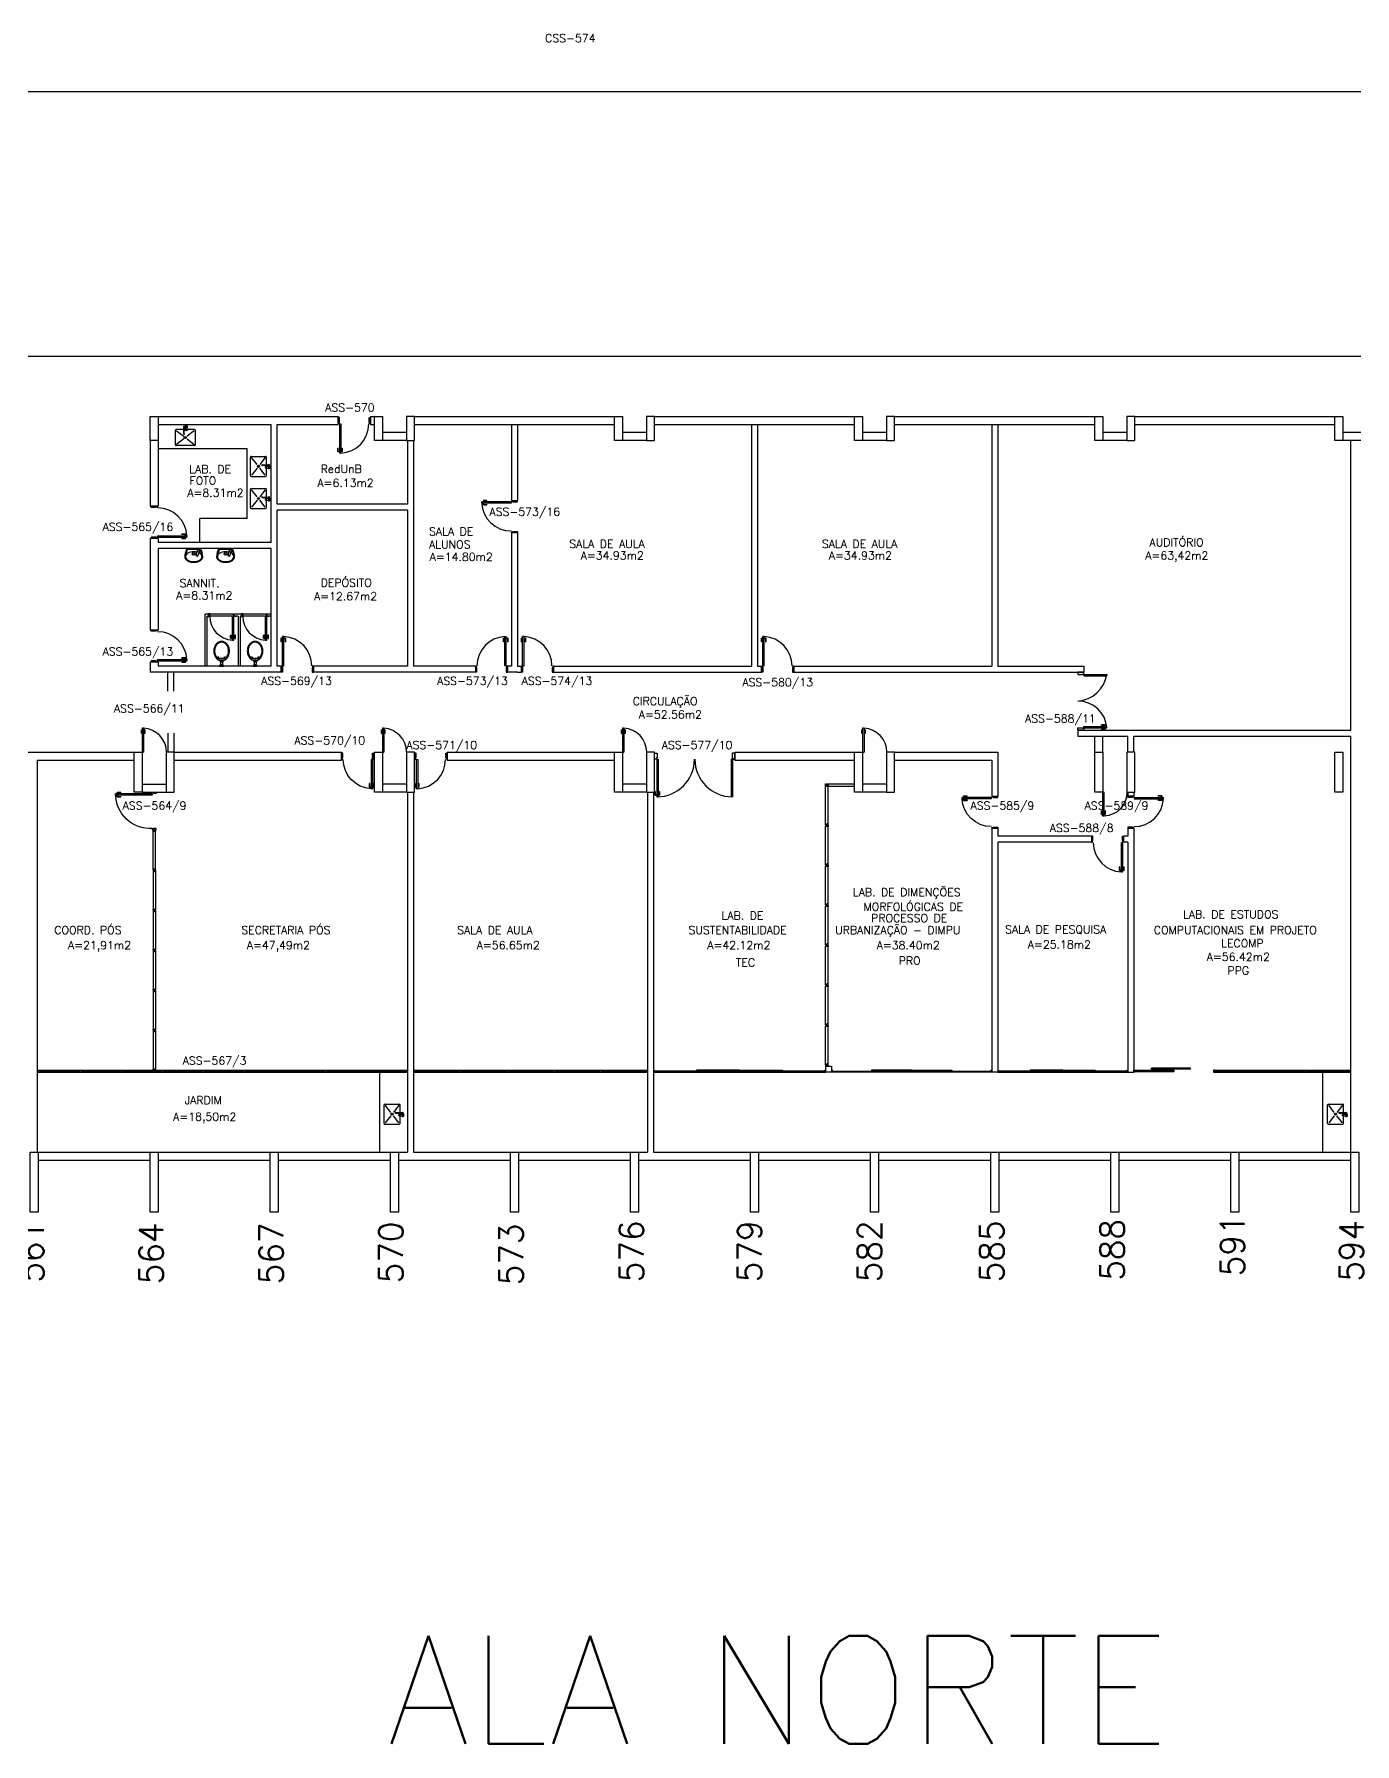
# Model space of a CAD drawing. Extents: x 0 to 244, y -71 to 76.
# Drawn here: x 93.07 to 126.07, y -70.53 to -27.8 of the extents above; entities that cross this region are included whole.
import ezdxf
from ezdxf.enums import TextEntityAlignment as Align

# ---------------------------------------------------------------- set-up
doc = ezdxf.new("R2010")
doc.units = 0
doc.header["$LTSCALE"] = 0.01
doc.header["$MEASUREMENT"] = 0
doc.header["$PDMODE"] = 98
doc.layers.get('0').update_dxf_attribs({"linetype": 'CONTINUOUS'})
doc.layers.get('DEFPOINTS').update_dxf_attribs({"linetype": 'CONTINUOUS'})
for name, color, linetype in [('1', 1, 'CONTINUOUS'), ('2', 2, 'CONTINUOUS'), ('3', 3, 'CONTINUOUS'), ('ALV', 2, 'CONTINUOUS'), ('APSAN', 1, 'CONTINUOUS'), ('BANC', 2, 'CONTINUOUS'), ('CENTRO_DE_CUSTO', 1, 'CONTINUOUS'), ('DIV', 2, 'CONTINUOUS'), ('ESQ', 1, 'CONTINUOUS'), ('ESTR', 3, 'CONTINUOUS'), ('MACANETA', 2, 'CONTINUOUS'), ('MARCO', 3, 'CONTINUOUS'), ('NOPILAR1', 2, 'CONTINUOUS'), ('PISO', 1, 'CONTINUOUS'), ('PORTA', 2, 'CONTINUOUS'), ('SOLEIRA', 1, 'CONTINUOUS'), ('TEXTO', 2, 'CONTINUOUS'), ('TEXTO-ENDEREÇO', 2, 'CONTINUOUS'), ('TXT-END-EXTERNO', 2, 'CONTINUOUS'), ('TXT-IDENTIFICAÇÃO', 4, 'CONTINUOUS'), ('USO', 2, 'CONTINUOUS'), ('ÁREA', 2, 'CONTINUOUS')]:
    doc.layers.add(name, color=color, linetype=linetype)
doc.layers.get('0').freeze()
doc.styles.add('1', font='romans.shx')
doc.styles.add('LEGENDA', font='romans.shx', dxfattribs={"height": 0.2})
doc.styles.add('NOPILAR', font='simplex.shx', dxfattribs={"height": 0.6})
doc.styles.add('UNB-100', font='simplex.shx', dxfattribs={"height": 0.2})
doc.styles.add('UNB-100-1', font='simplex.shx', dxfattribs={"height": 0.2})
doc.dimstyles.new('1-600', dxfattribs={"dimtxt": 1.1, "dimasz": 2.5, "dimexe": 2, "dimexo": 4, "dimgap": 0.2, "dimtad": 1, "dimdec": 0, "dimzin": 4, "dimdsep": 46, "dimlunit": 6, "dimtxsty": '1', "dimblk1": 'NONE', "dimblk2": 'NONE', "dimsah": 1, "dimcen": 0, "dimclrd": 2, "dimclre": 2, "dimclrt": 2, "dimadec": 0, "dimazin": 0, "dimtfac": 1, "dimtdec": 0, "dimtmove": 2, "dimatfit": 3, "dimldrblk": 'NONE', "dimfxl": 1, "dimtolj": 1, "dimtzin": 0, "dimarcsym": 0})

# ---------------------------------------------------------------- blocks, each defined once
blk = doc.blocks.new('PILINT-SSN')
for points in [[(0.2, 0), (0.2, -0.6), (0, -0.6), (0, 0)], [(1, 0), (0.8, 0), (0.8, -0.6), (1, -0.6)], [(0, -8.39), (0.2, -8.39), (0.2, -9.39), (0, -9.39)], [(0.8, -8.39), (0.8, -9.39), (1, -9.39), (1, -8.39)]]:
    blk.add_lwpolyline(points, close=True)
blk = doc.blocks.new('PILAR-SSN')
blk.add_lwpolyline([(0.197, -72.467), (0.197, -73.967), (-0.003, -73.967), (-0.003, -72.467)], close=True)
blk = doc.blocks.new('PD80-SSN')
for p, q in [((-0.777, 0.01), (-0.777, -0.03)), ((-0.777, 0.01), (-0.687, 0.01)), ((-0.687, 0), (-0.687, 0.01)), ((-0.075, 0), (0.075, 0)), ((-0.075, 0), (-0.075, -0.02)), ((0.075, -0.03), (0.075, 0)), ((-0.817, -0.065), (-0.817, -0.03)), ((-0.085, -0.03), (-0.817, -0.03)), ((-0.085, -0.065), (-0.817, -0.065)), ((-0.777, -0.105), (-0.777, -0.065)), ((-0.777, -0.105), (-0.687, -0.105)), ((-0.767, 0), (-0.767, -0.03)), ((-0.767, 0), (-0.687, 0)), ((-0.767, -0.095), (-0.767, -0.065)), ((-0.767, -0.095), (-0.687, -0.095)), ((-0.687, -0.095), (-0.687, -0.105)), ((-0.085, -0.03), (-0.085, -0.065)), ((-0.075, -0.02), (-0.04, -0.02)), ((-0.04, -0.03), (-0.04, -0.02)), ((-0.04, -0.03), (0.075, -0.03)), ((-0.075, -0.781), (-0.04, -0.781)), ((-0.075, -0.801), (-0.075, -0.781)), ((-0.075, -0.801), (0.075, -0.801)), ((-0.075, -0.802), (0.075, -0.802)), ((-0.04, -0.771), (0.075, -0.771)), ((-0.04, -0.771), (-0.04, -0.781)), ((0.075, -0.771), (0.075, -0.801))]:
    blk.add_line(p, q)
blk.add_arc((-0.085, -0.03), 0.731, 182.6571, 270)
blk = doc.blocks.new('PE80-SSN')
at = {"color": 2}
for p, q in [((0.075, 0), (-0.075, 0)), ((-0.075, -0.03), (-0.075, 0)), ((0.075, 0), (0.075, -0.02)), ((0.04, -0.03), (-0.075, -0.03)), ((0.075, -0.02), (0.04, -0.02)), ((0.04, -0.03), (0.04, -0.02)), ((0.085, -0.03), (0.817, -0.03)), ((0.085, -0.03), (0.085, -0.065)), ((0.085, -0.065), (0.817, -0.065)), ((0.817, -0.065), (0.817, -0.03))]:
    blk.add_line(p, q, dxfattribs=at)
at = {"color": 1}
for p, q in [((0.777, 0.01), (0.687, 0.01)), ((0.687, 0), (0.687, 0.01)), ((0.777, 0.01), (0.777, -0.03)), ((0.767, 0), (0.687, 0)), ((0.767, -0.095), (0.687, -0.095)), ((0.687, -0.095), (0.687, -0.105)), ((0.777, -0.105), (0.687, -0.105)), ((0.767, 0), (0.767, -0.03)), ((0.767, -0.095), (0.767, -0.065)), ((0.777, -0.105), (0.777, -0.065))]:
    blk.add_line(p, q, dxfattribs=at)
for p, q in [((0.04, -0.771), (-0.075, -0.771)), ((-0.075, -0.771), (-0.075, -0.801)), ((0.075, -0.801), (-0.075, -0.801)), ((0.075, -0.802), (-0.075, -0.802)), ((0.04, -0.771), (0.04, -0.781)), ((0.075, -0.781), (0.04, -0.781)), ((0.075, -0.801), (0.075, -0.781))]:
    blk.add_line(p, q)
blk.add_arc((0.085, -0.03), 0.731, 270, 357.3429, dxfattribs=at)
blk = doc.blocks.new('VDC-P')
for p, q in [((-0.127, 0.192), (0.127, 0.192)), ((-0.109, 0.202), (0.109, 0.202)), ((-0.068, 0.152), (0.068, 0.152)), ((-0.05, 0.152), (-0.03, 0.11)), ((-0.05, 0.015), (-0.05, 0)), ((-0.05, 0), (0.05, 0)), ((0.045, 0.02), (-0.045, 0.02)), ((-0.04, 0.025), (-0.04, 0.02)), ((0.035, 0.03), (-0.035, 0.03)), ((-0.03, 0.152), (-0.03, 0.11)), ((0.03, 0.11), (-0.03, 0.11)), ((0.03, 0.1), (-0.03, 0.1)), ((-0.025, 0.1), (-0.025, 0.03)), ((0.025, 0.1), (0.025, 0.03)), ((0.03, 0.152), (0.03, 0.11)), ((0.05, 0.152), (0.03, 0.11)), ((0.04, 0.025), (0.04, 0.02)), ((0.05, 0.015), (0.05, 0))]:
    blk.add_line(p, q)
for points in [[(0.16, 0.244, 0.050424), (0.18, 0.288, 0.082137), (0.195, 0.381, 0.082137), (0.18, 0.474, 0.090148), (0.138, 0.549, 0.104406), (0.073, 0.601, 0.117345), (0, 0.619, 0.117345), (-0.073, 0.601, 0.104406), (-0.138, 0.549, 0.090148), (-0.18, 0.474, 0.082137), (-0.195, 0.381, 0.082137)], [(0.142, 0.254, 0.050424), (0.161, 0.295, 0.082137), (0.175, 0.381, 0.082137), (0.161, 0.468, 0.090148), (0.122, 0.536, 0.104406), (0.064, 0.583, 0.117345), (0, 0.599, 0.117345), (-0.064, 0.583, 0.104406), (-0.122, 0.536, 0.090148), (-0.161, 0.468, 0.082137), (-0.175, 0.381, 0.082137)], [(-0.195, 0.381, 0.082137), (-0.18, 0.288, 0.050424), (-0.16, 0.244, 0.104406)], [(-0.175, 0.381, 0.082137), (-0.161, 0.295, 0.050424), (-0.142, 0.254, 0.050424)]]:
    blk.add_lwpolyline(points, format="xyb")
for centre in [(-0.083, 0.226), (0.083, 0.226)]:
    blk.add_circle(centre, 0.0101)
for centre, radius, start, end in [((0.08, 0.36), 0.266, 205.6863, 226.7558), ((0.08, 0.36), 0.246, 205.6863, 219.7706), ((-0.068, 0.202), 0.05, 226.7558, 270), ((-0.045, 0.015), 0.005, 90, 180), ((-0.035, 0.025), 0.005, 90, 180), ((-0.03, 0.105), 0.005, 90, 270), ((0.03, 0.105), 0.005, 270, 90), ((0.035, 0.025), 0.005, 0, 90), ((0.045, 0.015), 0.005, 360, 90), ((0.068, 0.202), 0.05, 270, 313.2442), ((-0.08, 0.36), 0.266, 313.2442, 334.3137), ((-0.08, 0.36), 0.246, 320.2294, 334.3137)]:
    blk.add_arc(centre, radius, start, end)
blk = doc.blocks.new('MACANETA')
at = {"layer": 'MACANETA'}
for p, q in [((-0.077, 0.052), (-0.077, 0.12)), ((-0.059, 0.052), (-0.059, 0.12)), ((-0.059, 0.075), (-0.036, 0.075)), ((-0.059, 0.052), (-0.036, 0.052)), ((-0.036, 0.044), (-0.036, 0.084)), ((-0.036, 0.084), (-0.03, 0.084)), ((-0.036, 0.044), (-0.03, 0.044)), ((0.006, 0.084), (0, 0.084)), ((0.006, 0.044), (0, 0.044)), ((0.006, 0.044), (0.006, 0.084)), ((0.029, 0.075), (0.006, 0.075)), ((0.029, 0.052), (0.006, 0.052)), ((0.029, 0.052), (0.029, 0.12)), ((0.047, 0.052), (0.047, 0.12))]:
    blk.add_line(p, q, dxfattribs=at)
for centre, start, end in [((-0.068, 0.12), 90, 180), ((-0.068, 0.052), 180, 270), ((-0.068, 0.12), 0, 90), ((-0.068, 0.052), 270, 0), ((0.038, 0.12), 90, 180), ((0.038, 0.052), 180, 270), ((0.038, 0.12), 0, 90), ((0.038, 0.052), 270, 0)]:
    blk.add_arc(centre, 0.00874, start, end, dxfattribs=at)
blk = doc.blocks.new('DOOR-60-SSN')
at = {"layer": 'PORTA'}
for p, q in [((-0.045, -0.6), (-0.045, 0)), ((-0.015, 0), (-0.045, 0)), ((-0.015, -0.6), (-0.015, 0)), ((-0.045, -0.6), (-0.015, -0.6))]:
    blk.add_line(p, q, dxfattribs=at)
at = {"layer": 'PORTA', "color": 1}
blk.add_arc((-0.015, 0), 0.6, 180, 267.134, dxfattribs=at)
at = {"layer": 'PORTA'}
blk.add_blockref('MACANETA', (-0.015, -0.6), dxfattribs=at)
blk = doc.blocks.new('LAVAT-P')
for p, q in [((-0.17, 0), (0.17, 0)), ((-0.157, -0.02), (0.157, -0.02)), ((0.063, -0.173), (0.094, -0.055)), ((0.069, -0.185), (0.09, -0.192)), ((0.102, -0.187), (0.151, -0.074))]:
    blk.add_line(p, q)
for points in [[(-0.225, -0.214, 0.136108), (-0.208, -0.262, 0.106861), (-0.155, -0.311, 0.073747), (-0.087, -0.339, 0.060305), (0, -0.349, 0.060305), (0.087, -0.339, 0.073747), (0.155, -0.311, 0.106861), (0.208, -0.262, 0.136108), (0.225, -0.214, 0.062982)], [(0.083, -0.096, 0.121735), (-0.082, -0.096, 0.073747), (-0.145, -0.122, 0.106861), (-0.192, -0.165, 0.153587), (-0.205, -0.208, 0.153587)], [(-0.205, -0.208, 0.153587), (-0.192, -0.251, 0.106861), (-0.145, -0.294, 0.073747), (-0.082, -0.32, 0.060305), (0, -0.329, 0.060305), (0.082, -0.32, 0.073747), (0.145, -0.294, 0.106861), (0.192, -0.251, 0.153587), (0.205, -0.208, 0.153587), (0.192, -0.165, 0.106861), (0.145, -0.122, 0.014792), (0.133, -0.115, 0.039243)]]:
    blk.add_lwpolyline(points, format="xyb")
for centre, radius in [((0, -0.135), 0.0347), ((0, -0.135), 0.0265), ((0.122, -0.065), 0.03)]:
    blk.add_circle(centre, radius)
for centre, radius, start, end in [((0.376, -0.254), 0.602, 155.0201, 176.1902), ((-0.376, -0.254), 0.602, 3.8098, 24.9799), ((0.376, -0.254), 0.582, 156.2686, 173.4578), ((0.073, -0.176), 0.01, 165.2139, 250.8603), ((0.122, -0.065), 0.0361, 302.4689, 199.2518), ((0.093, -0.183), 0.01, 250.8603, 336.5068), ((-0.376, -0.254), 0.582, 6.5422, 23.7314)]:
    blk.add_arc(centre, radius, start, end)
blk = doc.blocks.new('PTDP-SSN')
at = {"color": 2}
for p, q in [((0.055, 1.015), (0.09, 1.015)), ((0.055, 0.075), (0.055, 1.015)), ((0.09, 0.075), (0.09, 1.015)), ((1.91, 0.075), (1.91, 1.015)), ((1.945, 1.015), (1.91, 1.015)), ((1.945, 0.075), (1.945, 1.015)), ((0.05, 0.075), (0, 0.075)), ((0, 0.075), (0, -0.075)), ((0.05, 0.04), (0.05, 0.075)), ((0.06, 0.04), (0.05, 0.04)), ((0.055, 0.075), (0.09, 0.075)), ((0.06, -0.075), (0.06, 0.04)), ((1.945, 0.075), (1.91, 0.075)), ((1.94, -0.075), (1.94, 0.04)), ((1.94, 0.04), (1.95, 0.04)), ((1.95, 0.04), (1.95, 0.075)), ((1.95, 0.075), (2, 0.075)), ((2, 0.075), (2, -0.075)), ((0, -0.075), (0.06, -0.075)), ((2, -0.075), (1.94, -0.075))]:
    blk.add_line(p, q, dxfattribs=at)
at = {"color": 1}
for centre, start, end in [((0.055, 0.075), 0, 90), ((1.945, 0.075), 90, 180)]:
    blk.add_arc(centre, 0.94, start, end, dxfattribs=at)
blk = doc.blocks.new('INOXA1-P')
for p, q in [((0.043, 0.008), (0.043, -0.022)), ((0.062, 0.04), (0.071, 0.04)), ((0.131, 0.048), (0.076, 0.043)), ((0.131, -0.002), (0.076, 0.003)), ((0.12, 0.23), (0.12, 0.047)), ((0.22, 0.25), (0.14, 0.25)), ((0.15, 0.22), (0.287, 0.043)), ((0.5, 0.25), (0.22, 0.25)), ((0.353, 0.043), (0.49, 0.22)), ((0.52, 0.23), (0.52, -0.23)), ((0.22, -0.027), (0.054, -0.027)), ((0.22, -0.037), (0.054, -0.037)), ((0.063, -0.003), (0.063, -0.021)), ((0.12, -0.001), (0.12, -0.027)), ((0.12, -0.037), (0.12, -0.23)), ((0.22, -0.25), (0.14, -0.25)), ((0.15, -0.22), (0.287, -0.043)), ((0.231, -0.027), (0.22, -0.027)), ((0.231, -0.037), (0.22, -0.037)), ((0.5, -0.25), (0.22, -0.25)), ((0.353, -0.043), (0.49, -0.22))]:
    blk.add_line(p, q)
blk.add_lwpolyline([(0.076, 0.003), (0.072, 0.004), (0.069, 0.009), (0.067, 0.015), (0.066, 0.023), (0.067, 0.031), (0.069, 0.037), (0.072, 0.042), (0.076, 0.043)])
blk.add_lwpolyline([(0.131, 0.048), (0.137, 0.046), (0.143, 0.041), (0.147, 0.033), (0.148, 0.023), (0.147, 0.013), (0.143, 0.006), (0.137, 0), (0.131, -0.002), (0.125, 0), (0.119, 0.006), (0.115, 0.013), (0.114, 0.023), (0.115, 0.033), (0.119, 0.041), (0.125, 0.046)], close=True)
for radius in [0.0266, 0.0163]:
    blk.add_circle((0.32, 0), radius)
for centre, radius, start, end in [((0.054, 0.023), 0.0349, 36.1705, 252.2568), ((0.054, 0.023), 0.0189, 62.7367, 235.7375), ((0.073, -0.003), 0.01, 102.8285, 180), ((0.054, 0.023), 0.0349, 285.5373, 323.9987), ((0.14, 0.23), 0.02, 90, 180), ((0.5, 0.23), 0.02, 360, 90), ((0.054, -0.032), 0.0145, 20.161, 339.839), ((0.054, -0.032), 0.005, 90.0037, 269.9963), ((0.14, -0.23), 0.02, 180, 270), ((0.231, -0.032), 0.00738, 222.6559, 137.3441), ((0.231, -0.032), 0.005, 269.9935, 90.0065), ((0.5, -0.23), 0.02, 270, 360)]:
    blk.add_arc(centre, radius, start, end)
blk = doc.blocks.new('*D57')
at = {"color": 2, "linetype": 'ByBlock', "transparency": 16777216}
for p, q in [((28.318, 452.996), (28.318, 448.496)), ((112.318, 452.996), (112.318, 448.496)), ((112.318, 450.496), (28.318, 450.496))]:
    blk.add_line(p, q, dxfattribs=at)
at = {"layer": 'DEFPOINTS', "color": 0, "linetype": 'ByBlock', "transparency": 16777216}
for p in [(28.318, 456.996), (112.318, 456.996), (28.318, 450.496)]:
    blk.add_point(p, dxfattribs=at)
at = {"color": 2, "linetype": 'ByBlock', "transparency": 16777216, "insert": (70.318, 451.429), "char_height": 1.1, "attachment_point": 5, "style": '1'}
blk.add_mtext('\\A1;Arquitetura e Urbanismo', dxfattribs=at)
blk = doc.blocks.new('_NONE')
at = {"color": 0, "linetype": 'ByBlock'}
blk.add_circle((0, 0), 0.25, dxfattribs=at)
blk = doc.blocks.new('DOOR-60')
at = {"layer": '1', "color": 1}
blk.add_arc((-0.02, 0), 0.6, 180, 267.134, dxfattribs=at)
at = {"layer": '2'}
for p, q in [((-0.08, -0.555), (-0.08, -0.465)), ((-0.08, -0.465), (-0.075, -0.465)), ((-0.08, -0.555), (-0.053, -0.555)), ((-0.075, -0.555), (-0.075, -0.465)), ((-0.075, -0.535), (-0.053, -0.535)), ((-0.053, -0.528), (-0.05, -0.528)), ((-0.053, -0.563), (-0.053, -0.528)), ((-0.053, -0.563), (-0.05, -0.563)), ((-0.012, -0.528), (-0.015, -0.528)), ((-0.012, -0.563), (-0.015, -0.563)), ((-0.012, -0.563), (-0.012, -0.528)), ((0.01, -0.535), (-0.012, -0.535)), ((0.015, -0.555), (-0.012, -0.555)), ((0.01, -0.555), (0.01, -0.465)), ((0.015, -0.465), (0.01, -0.465)), ((0.015, -0.555), (0.015, -0.465))]:
    blk.add_line(p, q, dxfattribs=at)
at = {"layer": '3'}
for p, q in [((-0.05, -0.6), (-0.05, 0)), ((-0.015, 0), (-0.05, 0)), ((-0.015, -0.6), (-0.015, 0)), ((-0.05, -0.6), (-0.015, -0.6))]:
    blk.add_line(p, q, dxfattribs=at)
blk = doc.blocks.new('DIVMT-SSN')
for p, q in [((-0.03, 0.008), (-0.03, 0.03)), ((-0.006, 0.03), (-0.03, 0.03)), ((-0.03, 0.008), (-0.02, 0.008)), ((-0.02, -0.008), (-0.02, 0.008)), ((-0.006, 0.02), (-0.006, 0.03)), ((0.006, 0.02), (-0.006, 0.02)), ((-0.005, 0), (0.005, 0)), ((0.005, 0), (-0.005, 0)), ((0, 0.005), (0, -0.005)), ((0, -0.005), (0, 0.005)), ((0.006, 0.03), (0.03, 0.03)), ((0.006, 0.02), (0.006, 0.03)), ((0.03, 0.008), (0.02, 0.008)), ((0.02, -0.008), (0.02, 0.008)), ((0.03, 0.008), (0.03, 0.03)), ((-0.03, -0.008), (-0.03, -0.03)), ((-0.03, -0.008), (-0.02, -0.008)), ((-0.03, -0.03), (-0.03, -0.97)), ((-0.03, -0.03), (-0.009, -0.03)), ((0.03, -0.03), (-0.03, -0.03)), ((-0.03, -0.03), (-0.006, -0.03)), ((-0.009, -0.03), (-0.027, -0.03)), ((-0.006, -0.02), (-0.006, -0.03)), ((-0.006, -0.02), (0.006, -0.02)), ((-0.006, -0.02), (-0.006, -0.03)), ((0.006, -0.02), (-0.006, -0.02)), ((0.005, -0.03), (-0.005, -0.03)), ((0.006, -0.02), (0.006, -0.03)), ((0.006, -0.02), (0.006, -0.03)), ((0.03, -0.03), (0.006, -0.03)), ((0.03, -0.008), (0.02, -0.008)), ((0.03, -0.008), (0.03, -0.03)), ((0.03, -0.03), (0.03, -0.97)), ((0.03, -0.97), (-0.03, -0.97)), ((-0.006, -0.98), (-0.006, -0.97)), ((-0.006, -0.98), (0.006, -0.98)), ((0.006, -1.001), (-0.006, -1.001)), ((0.005, -0.97), (-0.005, -0.97)), ((0, -0.994), (0, -1.007)), ((0, -1.02), (0, -1.021)), ((0.006, -0.98), (0.006, -0.97))]:
    blk.add_line(p, q)
blk = doc.blocks.new('MTT-SSN')
for p, q in [((-0.0051, 0), (0.0051, 0)), ((0, -0.0051), (0, 0.0051))]:
    blk.add_line(p, q)
blk.add_lwpolyline([(-0.008, 0.03), (-0.008, 0.02), (0.008, 0.02), (0.008, 0.03), (0.03, 0.03), (0.03, 0.006), (0.0205, 0.006), (0.0205, -0.006), (0.03, -0.006), (0.03, -0.03), (0.008, -0.03), (0.008, -0.02), (-0.008, -0.02), (-0.008, -0.03), (-0.03, -0.03), (-0.03, -0.006), (-0.0185, -0.006), (-0.0185, 0.006), (-0.03, 0.006), (-0.03, 0.03)], close=True)
blk = doc.blocks.new('PDV2E-SSN')
at = {"layer": 'DIV'}
for p, q in [((0.034, 0.925), (0.034, 0.835)), ((0.034, 0.925), (0.074, 0.925)), ((0.044, 0.915), (0.044, 0.835)), ((0.044, 0.915), (0.074, 0.915)), ((0.076, 0.05), (0.076, 0.965)), ((0.106, 0.965), (0.076, 0.965)), ((0.106, 0.05), (0.106, 0.965)), ((0.148, 0.925), (0.108, 0.925)), ((0.138, 0.915), (0.108, 0.915)), ((0.138, 0.915), (0.138, 0.835)), ((0.148, 0.925), (0.148, 0.835)), ((0.044, 0.835), (0.034, 0.835)), ((0.138, 0.835), (0.148, 0.835)), ((0.031, 0.05), (0.031, -0.05)), ((0.051, 0.05), (0.031, 0.05)), ((0.051, 0.02), (0.051, 0.05)), ((0.051, 0.02), (0.061, 0.02)), ((0.061, -0.05), (0.061, 0.02)), ((0.076, 0.05), (0.106, 0.05)), ((0.95, 0.02), (0.94, 0.02)), ((0.94, -0.05), (0.94, 0.02)), ((0.95, 0.02), (0.95, 0.05)), ((0.95, 0.05), (0.97, 0.05)), ((0.97, 0.05), (0.97, 0.035)), ((0.97, 0.035), (0.97, -0.035)), ((0.031, -0.05), (0.061, -0.05)), ((0.97, -0.05), (0.94, -0.05)), ((0.97, -0.035), (0.97, -0.05))]:
    blk.add_line(p, q, dxfattribs=at)
at = {"layer": 'DIV', "color": 1}
blk.add_arc((0.076, 0.1), 0.865, 356.6786, 90, dxfattribs=at)
blk = doc.blocks.new('MTINI-SSN')
for p, q in [((-0.03, 0.008), (-0.03, 0.028)), ((-0.03, 0.028), (-0.008, 0.028)), ((-0.03, 0.008), (-0.02, 0.008)), ((-0.02, 0), (-0.02, 0.008)), ((-0.001, 0), (-0.02, 0)), ((-0.008, 0.019), (-0.008, 0.028)), ((0.008, 0.019), (-0.008, 0.019)), ((0.005, 0), (-0.005, 0)), ((0.02, 0), (-0.001, 0)), ((0, -0.005), (0, 0.005)), ((0.008, 0.019), (0.008, 0.028)), ((0.03, 0.028), (0.008, 0.028)), ((0.03, 0.008), (0.02, 0.008)), ((0.02, 0), (0.02, 0.008)), ((0.03, 0.008), (0.03, 0.028))]:
    blk.add_line(p, q)
blk = doc.blocks.new('DIVINI-SSN')
for p, q in [((-0.02, 0), (-0.02, -0.008)), ((-0.02, 0), (0.02, 0)), ((0, 0.005), (0, -0.005)), ((0.02, 0), (0.02, -0.008)), ((-0.03, -0.008), (-0.02, -0.008)), ((-0.03, -0.008), (-0.03, -0.028)), ((-0.03, -0.028), (-0.008, -0.028)), ((-0.03, -0.03), (0.03, -0.03)), ((-0.03, -0.975), (-0.03, -0.03)), ((-0.009, -0.03), (-0.027, -0.03)), ((-0.008, -0.019), (0.008, -0.019)), ((-0.008, -0.019), (-0.008, -0.028)), ((-0.006, -0.021), (-0.006, -0.03)), ((0.006, -0.021), (-0.006, -0.021)), ((-0.006, -0.023), (-0.006, -0.027)), ((-0.004, -0.021), (0.004, -0.021)), ((0.006, -0.021), (0.006, -0.03)), ((0.006, -0.023), (0.006, -0.027)), ((0.008, -0.019), (0.008, -0.028)), ((0.03, -0.028), (0.008, -0.028)), ((0.009, -0.03), (0.027, -0.03)), ((0.03, -0.008), (0.02, -0.008)), ((0.03, -0.008), (0.03, -0.028)), ((0.03, -0.975), (0.03, -0.03)), ((-0.03, -0.975), (0.03, -0.975)), ((-0.006, -0.985), (-0.006, -0.975)), ((0.006, -0.985), (-0.006, -0.985)), ((0.006, -1.01), (-0.006, -1.01)), ((0, -1.003), (0, -1.018)), ((0.006, -0.985), (0.006, -0.975)), ((0.03, -0.975), (0.009, -0.975))]:
    blk.add_line(p, q)

msp = doc.modelspace()

# ---------------------------------------------------------------- linework, layer by layer
at = {"layer": 'ALV'}
for p, q in [((96.172, -37.357), (100.671, -37.357)), ((96.172, -37.557), (98.997, -37.557)), ((98.997, -40.502), (98.997, -37.557)), ((99.147, -39.547), (99.147, -37.557)), ((99.147, -37.557), (100.671, -37.557)), ((100.671, -37.357), (100.671, -37.557)), ((101.472, -37.357), (101.472, -37.557)), ((101.472, -37.357), (101.572, -37.357)), ((101.472, -37.557), (101.572, -37.557)), ((102.572, -37.357), (107.572, -37.357)), ((102.572, -37.557), (104.997, -37.557)), ((104.997, -37.557), (104.997, -39.457)), ((104.997, -37.557), (107.572, -37.557)), ((105.147, -37.557), (105.147, -39.457)), ((108.572, -37.357), (113.572, -37.357)), ((108.572, -37.557), (113.572, -37.557)), ((110.997, -37.557), (110.997, -43.597)), ((111.147, -37.557), (111.147, -43.597)), ((114.572, -37.357), (119.572, -37.357)), ((114.572, -37.557), (119.572, -37.557)), ((116.997, -37.557), (116.997, -43.597)), ((117.147, -37.557), (117.147, -43.597)), ((120.572, -37.357), (125.572, -37.357)), ((120.572, -37.557), (125.572, -37.557)), ((95.972, -37.957), (95.972, -39.6)), ((96.172, -37.957), (96.172, -39.6)), ((102.372, -37.757), (101.772, -37.757)), ((102.372, -37.957), (101.772, -37.957)), ((102.397, -37.957), (102.397, -39.547)), ((102.547, -37.957), (102.547, -43.597)), ((108.372, -37.757), (107.772, -37.757)), ((108.372, -37.957), (107.772, -37.957)), ((114.372, -37.757), (113.772, -37.757)), ((114.372, -37.957), (113.772, -37.957)), ((120.372, -37.757), (119.772, -37.757)), ((120.372, -37.957), (119.772, -37.957)), ((126.372, -37.757), (125.772, -37.757)), ((126.372, -37.957), (125.772, -37.957)), ((125.972, -45.197), (125.972, -37.957)), ((96.172, -38.157), (98.397, -38.157)), ((98.397, -39.902), (98.397, -38.157)), ((96.172, -39.6), (95.972, -39.6)), ((102.397, -39.547), (99.147, -39.547)), ((102.397, -39.697), (99.147, -39.697)), ((99.147, -43.597), (99.147, -39.697)), ((102.397, -39.697), (102.397, -43.597)), ((104.997, -39.357), (104.997, -39.457)), ((104.997, -39.457), (105.147, -39.457)), ((98.397, -39.902), (97.214, -39.902)), ((97.214, -40.502), (97.214, -39.902)), ((96.172, -40.402), (95.972, -40.402)), ((95.972, -40.402), (95.972, -42.695)), ((96.172, -40.402), (96.172, -40.502)), ((98.997, -40.502), (96.172, -40.502)), ((104.997, -40.259), (104.997, -43.597)), ((104.997, -40.259), (105.147, -40.259)), ((105.147, -40.259), (105.147, -43.597)), ((98.997, -40.652), (96.172, -40.652)), ((96.172, -40.652), (96.172, -42.695)), ((98.997, -43.597), (98.997, -40.652)), ((96.172, -42.695), (95.972, -42.695)), ((96.172, -43.497), (95.972, -43.497)), ((95.972, -43.497), (95.972, -43.747)), ((96.172, -43.497), (96.172, -43.597)), ((99.247, -43.747), (95.972, -43.747)), ((98.997, -43.597), (96.172, -43.597)), ((96.415, -44.222), (96.415, -43.747)), ((96.565, -44.222), (96.565, -43.747)), ((99.247, -43.597), (99.147, -43.597)), ((99.247, -43.747), (99.247, -43.597)), ((102.397, -43.597), (100.049, -43.597)), ((100.049, -43.747), (100.049, -43.597)), ((104.096, -43.747), (100.049, -43.747)), ((104.096, -43.597), (102.547, -43.597)), ((104.096, -43.597), (104.096, -43.747)), ((104.897, -43.597), (104.897, -43.747)), ((104.997, -43.597), (104.897, -43.597)), ((105.147, -43.747), (104.897, -43.747)), ((105.147, -43.597), (105.247, -43.597)), ((105.147, -43.747), (105.247, -43.747)), ((105.247, -43.747), (105.247, -43.597)), ((106.049, -43.597), (110.997, -43.597)), ((106.049, -43.747), (106.049, -43.597)), ((106.049, -43.747), (111.247, -43.747)), ((111.147, -43.597), (111.247, -43.597)), ((111.247, -43.747), (111.247, -43.597)), ((112.049, -43.597), (116.997, -43.597)), ((112.049, -43.747), (112.049, -43.597)), ((112.049, -43.747), (119.297, -43.747)), ((117.147, -43.597), (119.297, -43.597)), ((119.297, -43.597), (119.297, -43.747)), ((96.415, -45.272), (96.415, -45.747)), ((96.565, -45.272), (96.565, -45.747)), ((119.147, -45.197), (125.972, -45.197)), ((119.147, -45.197), (119.147, -45.347)), ((119.147, -45.347), (120.397, -45.347)), ((119.572, -45.747), (119.572, -45.347)), ((119.772, -45.747), (119.772, -45.347)), ((120.397, -45.747), (120.397, -45.347)), ((120.547, -45.347), (125.972, -45.347)), ((120.547, -45.747), (120.547, -45.347)), ((125.972, -55.747), (125.972, -45.347)), ((92.582, -45.747), (95.572, -45.747)), ((93.147, -45.947), (93.147, -55.747)), ((93.147, -45.947), (95.572, -45.947)), ((96.572, -45.747), (100.751, -45.747)), ((96.572, -45.947), (100.751, -45.947)), ((100.751, -45.747), (100.751, -45.947)), ((103.394, -45.747), (107.572, -45.747)), ((103.394, -45.747), (103.394, -45.947)), ((103.394, -45.947), (107.572, -45.947)), ((110.575, -45.747), (113.572, -45.747)), ((110.575, -45.747), (110.575, -45.947)), ((110.575, -45.947), (112.847, -45.947)), ((112.847, -45.947), (113.572, -45.947)), ((114.572, -45.747), (117.147, -45.747)), ((114.572, -45.947), (116.997, -45.947)), ((116.997, -45.947), (116.997, -46.847)), ((117.147, -45.747), (117.147, -46.847)), ((95.772, -46.547), (96.372, -46.547)), ((102.372, -46.547), (101.772, -46.547)), ((108.372, -46.547), (107.772, -46.547)), ((114.372, -46.547), (113.772, -46.547)), ((95.772, -46.747), (96.372, -46.747)), ((102.372, -46.747), (101.772, -46.747)), ((102.397, -46.747), (102.397, -55.747)), ((102.547, -46.747), (102.547, -55.747)), ((108.372, -46.747), (107.772, -46.747)), ((108.397, -46.747), (108.397, -55.747)), ((108.547, -46.747), (108.547, -55.747)), ((114.372, -46.747), (113.772, -46.747)), ((116.997, -46.847), (117.147, -46.847)), ((120.397, -46.747), (120.397, -46.847)), ((120.547, -46.847), (120.397, -46.847)), ((120.547, -46.747), (120.547, -46.847)), ((116.997, -47.649), (116.997, -53.747)), ((117.147, -47.649), (116.997, -47.649)), ((117.147, -47.649), (117.147, -47.849)), ((119.496, -47.849), (117.147, -47.849)), ((119.496, -47.849), (119.496, -47.999)), ((120.397, -47.849), (120.297, -47.849)), ((120.297, -47.999), (120.297, -47.849)), ((120.397, -47.649), (120.397, -47.849)), ((120.397, -47.649), (120.547, -47.649)), ((120.547, -47.649), (120.547, -53.747)), ((117.147, -47.999), (117.147, -53.747)), ((119.496, -47.999), (117.147, -47.999)), ((120.397, -47.999), (120.297, -47.999)), ((120.397, -47.999), (120.397, -53.747)), ((112.847, -53.597), (112.847, -53.747)), ((112.847, -53.597), (112.997, -53.597)), ((112.997, -53.747), (112.847, -53.747)), ((112.997, -53.597), (112.997, -53.747)), ((117.147, -53.747), (116.997, -53.747)), ((120.397, -53.747), (120.547, -53.747)), ((93.172, -55.747), (95.972, -55.747)), ((93.172, -55.947), (95.972, -55.947)), ((96.172, -55.747), (98.972, -55.747)), ((96.172, -55.947), (98.972, -55.947)), ((99.172, -55.747), (101.972, -55.747)), ((99.172, -55.947), (101.972, -55.947)), ((102.172, -55.747), (102.397, -55.747)), ((102.172, -55.947), (104.972, -55.947)), ((102.547, -55.747), (104.972, -55.747)), ((105.172, -55.747), (107.972, -55.747)), ((105.172, -55.947), (107.972, -55.947)), ((108.172, -55.747), (108.397, -55.747)), ((108.172, -55.947), (110.972, -55.947)), ((108.547, -55.747), (110.972, -55.747)), ((111.172, -55.747), (113.972, -55.747)), ((111.172, -55.947), (113.972, -55.947)), ((114.172, -55.747), (116.972, -55.747)), ((114.172, -55.947), (116.972, -55.947)), ((117.172, -55.747), (119.972, -55.747)), ((117.172, -55.947), (119.972, -55.947)), ((120.172, -55.747), (122.972, -55.747)), ((120.172, -55.947), (122.972, -55.947)), ((123.172, -55.747), (125.972, -55.747)), ((123.172, -55.947), (125.972, -55.947))]:
    msp.add_line(p, q, dxfattribs=at)
at = {"layer": 'BANC'}
for p, q in [((101.697, -53.747), (101.697, -55.747)), ((125.272, -55.747), (125.272, -53.747))]:
    msp.add_line(p, q, dxfattribs=at)
at = {"layer": 'DIV'}
for p, q in [((97.347, -43.597), (97.347, -42.297)), ((97.442, -42.297), (97.347, -42.297)), ((97.442, -42.347), (97.442, -42.297)), ((98.267, -42.297), (98.072, -42.297)), ((98.072, -42.347), (98.072, -42.297)), ((98.267, -42.347), (98.267, -42.297)), ((98.997, -42.297), (98.897, -42.297)), ((98.897, -42.347), (98.897, -42.297)), ((97.397, -43.597), (97.397, -42.347)), ((97.442, -42.347), (97.397, -42.347)), ((98.172, -42.347), (98.072, -42.347)), ((98.172, -42.347), (98.172, -43.597)), ((98.222, -42.347), (98.222, -43.597)), ((98.267, -42.347), (98.222, -42.347)), ((98.997, -42.347), (98.897, -42.347)), ((112.907, -46.537), (113.572, -46.537)), ((112.907, -46.597), (113.572, -46.597))]:
    msp.add_line(p, q, dxfattribs=at)
at = {"layer": 'ESQ'}
for p, q in [((119.147, -43.747), (119.147, -43.807)), ((119.297, -43.747), (119.147, -43.747)), ((119.147, -43.807), (119.262, -43.807)), ((119.262, -43.797), (119.297, -43.797)), ((119.262, -43.807), (119.262, -43.797)), ((119.297, -43.797), (119.297, -43.747)), ((119.297, -43.802), (119.297, -43.837)), ((119.297, -43.802), (119.872, -43.802)), ((119.297, -43.837), (119.872, -43.837)), ((119.872, -43.802), (119.872, -43.837)), ((119.147, -45.197), (119.147, -45.137)), ((119.147, -45.137), (119.262, -45.137)), ((119.297, -45.197), (119.147, -45.197)), ((119.262, -45.137), (119.262, -45.147)), ((119.262, -45.147), (119.297, -45.147)), ((119.297, -45.107), (119.872, -45.107)), ((119.297, -45.142), (119.297, -45.107)), ((119.297, -45.142), (119.872, -45.142)), ((119.297, -45.147), (119.297, -45.197)), ((119.742, -45.077), (119.742, -45.067)), ((119.832, -45.067), (119.742, -45.067)), ((119.822, -45.077), (119.742, -45.077)), ((119.742, -45.172), (119.742, -45.182)), ((119.822, -45.172), (119.742, -45.172)), ((119.832, -45.182), (119.742, -45.182)), ((119.822, -45.077), (119.822, -45.107)), ((119.822, -45.172), (119.822, -45.142)), ((119.832, -45.067), (119.832, -45.107)), ((119.832, -45.182), (119.832, -45.142)), ((119.872, -45.142), (119.872, -45.107)), ((108.6, -46.732), (108.59, -46.732)), ((108.59, -46.822), (108.59, -46.732)), ((108.59, -46.822), (108.63, -46.822)), ((108.6, -46.812), (108.6, -46.732)), ((108.6, -46.812), (108.63, -46.812)), ((108.695, -46.812), (108.665, -46.812)), ((108.705, -46.822), (108.665, -46.822)), ((108.695, -46.732), (108.705, -46.732)), ((108.695, -46.812), (108.695, -46.732)), ((108.705, -46.822), (108.705, -46.732)), ((93.147, -53.697), (102.397, -53.697)), ((93.147, -53.747), (102.397, -53.747)), ((93.167, -53.697), (93.167, -53.747)), ((93.19, -53.697), (93.19, -53.747)), ((93.23, -53.697), (93.23, -53.747)), ((94.211, -53.722), (93.23, -53.722)), ((94.211, -53.697), (94.211, -53.747)), ((94.251, -53.697), (94.251, -53.747)), ((95.231, -53.722), (94.251, -53.722)), ((95.231, -53.697), (95.231, -53.747)), ((95.271, -53.697), (95.271, -53.747)), ((96.252, -53.722), (95.271, -53.722)), ((96.252, -53.697), (96.252, -53.747)), ((96.292, -53.697), (96.292, -53.747)), ((97.273, -53.722), (96.292, -53.722)), ((97.273, -53.697), (97.273, -53.747)), ((97.313, -53.697), (97.313, -53.747)), ((98.294, -53.722), (97.313, -53.722)), ((98.294, -53.697), (98.294, -53.747)), ((98.334, -53.697), (98.334, -53.747)), ((99.315, -53.722), (98.334, -53.722)), ((99.315, -53.697), (99.315, -53.747)), ((99.355, -53.697), (99.355, -53.747)), ((100.336, -53.722), (99.355, -53.722)), ((100.336, -53.697), (100.336, -53.747)), ((100.376, -53.697), (100.376, -53.747)), ((101.356, -53.722), (100.376, -53.722)), ((101.356, -53.697), (101.356, -53.747)), ((101.396, -53.697), (101.396, -53.747)), ((102.377, -53.722), (101.396, -53.722)), ((102.377, -53.697), (102.377, -53.747)), ((102.547, -53.697), (108.397, -53.697)), ((102.547, -53.747), (108.397, -53.747)), ((102.567, -53.697), (102.567, -53.747)), ((103.697, -53.722), (102.567, -53.722)), ((103.697, -53.697), (103.697, -53.747)), ((103.737, -53.697), (103.737, -53.747)), ((104.867, -53.722), (103.737, -53.722)), ((104.867, -53.697), (104.867, -53.747)), ((104.907, -53.697), (104.907, -53.747)), ((106.037, -53.722), (104.907, -53.722)), ((106.037, -53.697), (106.037, -53.747)), ((106.077, -53.697), (106.077, -53.747)), ((107.207, -53.722), (106.077, -53.722)), ((107.207, -53.697), (107.207, -53.747)), ((107.247, -53.697), (107.247, -53.747)), ((108.377, -53.722), (107.247, -53.722)), ((108.377, -53.697), (108.377, -53.747)), ((108.567, -53.697), (108.547, -53.697)), ((108.547, -53.747), (112.847, -53.747)), ((108.567, -53.697), (108.567, -53.747)), ((109.622, -53.722), (108.567, -53.722)), ((109.622, -53.697), (109.622, -53.747)), ((111.772, -53.697), (111.772, -53.747)), ((112.827, -53.722), (111.772, -53.722)), ((112.827, -53.697), (112.847, -53.697)), ((112.827, -53.747), (112.827, -53.697)), ((113.017, -53.697), (112.997, -53.697)), ((116.997, -53.747), (112.997, -53.747)), ((113.017, -53.747), (113.017, -53.697)), ((113.017, -53.722), (113.997, -53.722)), ((113.997, -53.697), (113.997, -53.747)), ((115.997, -53.697), (115.997, -53.747)), ((115.997, -53.722), (116.977, -53.722)), ((116.977, -53.697), (116.977, -53.747)), ((116.977, -53.697), (116.997, -53.697)), ((117.167, -53.697), (117.147, -53.697)), ((117.147, -53.747), (120.397, -53.747)), ((117.167, -53.697), (117.167, -53.747)), ((117.96, -53.722), (117.167, -53.722)), ((117.96, -53.697), (117.96, -53.747)), ((119.585, -53.697), (119.585, -53.747)), ((120.377, -53.722), (119.585, -53.722)), ((120.377, -53.697), (120.397, -53.697)), ((120.377, -53.747), (120.377, -53.697)), ((120.547, -53.747), (120.547, -53.697)), ((120.547, -53.697), (120.567, -53.697)), ((120.567, -53.747), (120.547, -53.747)), ((120.567, -53.697), (120.567, -53.747)), ((121.56, -53.707), (120.567, -53.707)), ((121.56, -53.737), (120.567, -53.737)), ((120.987, -53.672), (120.987, -53.642)), ((121.967, -53.642), (120.987, -53.642)), ((121.967, -53.672), (120.987, -53.672)), ((121.56, -53.737), (121.56, -53.707)), ((121.967, -53.672), (121.967, -53.642)), ((122.56, -53.697), (122.54, -53.697)), ((122.54, -53.697), (122.54, -53.747)), ((122.54, -53.747), (122.56, -53.747)), ((122.56, -53.697), (125.972, -53.697)), ((122.56, -53.697), (122.56, -53.747)), ((122.56, -53.747), (125.972, -53.747)), ((122.58, -53.697), (122.58, -53.747)), ((122.58, -53.722), (123.677, -53.722)), ((123.677, -53.697), (123.677, -53.747)), ((123.717, -53.697), (123.717, -53.747)), ((123.717, -53.722), (124.815, -53.722)), ((124.815, -53.697), (124.815, -53.747)), ((124.855, -53.697), (124.855, -53.747)), ((124.855, -53.722), (125.952, -53.722)), ((125.952, -53.747), (125.952, -53.697))]:
    msp.add_line(p, q, dxfattribs=at)
for points in [[(110.697, -53.697), (109.622, -53.697), (109.622, -53.722), (110.697, -53.722), (110.697, -53.697)], [(110.697, -53.697), (111.772, -53.697), (111.772, -53.722), (110.697, -53.722), (110.697, -53.697)], [(114.997, -53.697), (113.997, -53.697), (113.997, -53.722), (114.997, -53.722), (114.997, -53.697)], [(114.997, -53.697), (115.997, -53.697), (115.997, -53.722), (114.997, -53.722), (114.997, -53.697)], [(118.772, -53.697), (117.96, -53.697), (117.96, -53.722), (118.772, -53.722), (118.772, -53.697)], [(118.772, -53.697), (119.585, -53.697), (119.585, -53.722), (118.772, -53.722), (118.772, -53.697)]]:
    msp.add_lwpolyline(points, dxfattribs=at)
for centre, radius, start, end in [((119.083, -43.675), 0.8, 274.6198, 350.8646), ((119.164, -45.181), 0.709, 3.1503, 91.3653)]:
    msp.add_arc(centre, radius, start, end, dxfattribs=at)
at = {"layer": 'ESTR'}
for points in [[(96.172, -37.357), (96.172, -37.957), (95.972, -37.957), (95.972, -37.357)], [(95.572, -45.747), (95.772, -45.747), (95.772, -46.747), (95.572, -46.747)], [(96.372, -45.747), (96.372, -46.747), (96.572, -46.747), (96.572, -45.747)]]:
    msp.add_lwpolyline(points, close=True, dxfattribs=at)
at = {"layer": 'MARCO'}
for p, q in [((97.457, -42.287), (97.407, -42.287)), ((97.407, -42.287), (97.407, -42.297)), ((97.442, -42.297), (97.457, -42.297)), ((97.457, -42.297), (97.457, -42.287)), ((97.467, -42.297), (97.457, -42.297)), ((97.467, -42.312), (97.467, -42.297)), ((98.047, -42.312), (98.047, -42.297)), ((98.047, -42.297), (98.057, -42.297)), ((98.057, -42.297), (98.057, -42.287)), ((98.057, -42.287), (98.107, -42.287)), ((98.072, -42.297), (98.057, -42.297)), ((98.107, -42.287), (98.107, -42.297)), ((98.282, -42.287), (98.232, -42.287)), ((98.232, -42.287), (98.232, -42.297)), ((98.267, -42.297), (98.282, -42.297)), ((98.282, -42.297), (98.282, -42.287)), ((98.292, -42.297), (98.282, -42.297)), ((98.292, -42.312), (98.292, -42.297)), ((98.872, -42.312), (98.872, -42.297)), ((98.872, -42.297), (98.882, -42.297)), ((98.882, -42.297), (98.882, -42.287)), ((98.882, -42.287), (98.932, -42.287)), ((98.897, -42.297), (98.882, -42.297)), ((98.932, -42.287), (98.932, -42.297)), ((97.397, -42.347), (97.397, -42.357)), ((97.397, -42.357), (97.447, -42.357)), ((97.442, -42.347), (97.447, -42.347)), ((97.447, -42.357), (97.447, -42.347)), ((97.447, -42.347), (97.457, -42.347)), ((97.457, -42.347), (97.457, -42.312)), ((97.457, -42.312), (97.467, -42.312)), ((98.057, -42.312), (98.047, -42.312)), ((98.057, -42.347), (98.057, -42.312)), ((98.067, -42.347), (98.057, -42.347)), ((98.067, -42.357), (98.067, -42.347)), ((98.072, -42.347), (98.067, -42.347)), ((98.117, -42.357), (98.067, -42.357)), ((98.117, -42.347), (98.117, -42.357)), ((98.222, -42.347), (98.222, -42.357)), ((98.222, -42.357), (98.272, -42.357)), ((98.267, -42.347), (98.272, -42.347)), ((98.272, -42.357), (98.272, -42.347)), ((98.272, -42.347), (98.282, -42.347)), ((98.282, -42.347), (98.282, -42.312)), ((98.282, -42.312), (98.292, -42.312)), ((98.882, -42.312), (98.872, -42.312)), ((98.882, -42.347), (98.882, -42.312)), ((98.892, -42.347), (98.882, -42.347)), ((98.892, -42.357), (98.892, -42.347)), ((98.897, -42.347), (98.892, -42.347)), ((98.942, -42.357), (98.892, -42.357)), ((98.942, -42.347), (98.942, -42.357))]:
    msp.add_line(p, q, dxfattribs=at)
at = {"layer": 'PISO'}
for p, q in [((228.172, -29.242), (-0.045, -29.242)), ((228.172, -35.857), (-0.045, -35.857))]:
    msp.add_line(p, q, dxfattribs=at)
at = {"layer": 'SOLEIRA'}
for p, q in [((98.047, -42.297), (97.467, -42.297)), ((98.872, -42.297), (98.292, -42.297)), ((98.022, -42.347), (97.447, -42.347)), ((98.847, -42.347), (98.272, -42.347))]:
    msp.add_line(p, q, dxfattribs=at)

# ---------------------------------------------------------------- block references
at = {"layer": 'APSAN'}
for name, p in [('LAVAT-P', (97.058, -40.652)), ('LAVAT-P', (97.855, -40.652)), ('VDC-P', (97.755, -43.597)), ('VDC-P', (98.592, -43.597))]:
    msp.add_blockref(name, p, dxfattribs=at)
at = {"layer": 'APSAN', "rotation": 180}
for p in [(102.334, -54.794), (125.909, -54.794)]:
    msp.add_blockref('INOXA1-P', p, dxfattribs=at)
at = {"layer": 'DIV'}
for name, p in [('MTT-SSN', (112.877, -46.567)), ('DIVINI-SSN', (96.072, -47.694)), ('MTINI-SSN', (96.072, -53.697))]:
    msp.add_blockref(name, p, dxfattribs=at)
at = {"layer": 'DIV', "rotation": 180}
for p in [(112.877, -47.567), (112.877, -48.567), (112.877, -49.567), (112.877, -50.567), (112.877, -51.567), (112.877, -52.567), (112.877, -53.567)]:
    msp.add_blockref('DIVMT-SSN', p, dxfattribs=at)
at = {"layer": 'DIV', "xscale": -1, "rotation": 90}
msp.add_blockref('PDV2E-SSN', (96.072, -46.716), dxfattribs=at)
at = {"layer": 'DIV', "xscale": -1}
for p in [(96.072, -48.699), (96.072, -49.699), (96.072, -50.699), (96.072, -51.699), (96.072, -52.699)]:
    msp.add_blockref('DIVMT-SSN', p, dxfattribs=at)
at = {"layer": 'ESQ'}
for name, p, rotation in [('PD80-SSN', (100.671, -37.457), 89.99999999999999), ('PD80-SSN', (96.072, -40.402), 180), ('PD80-SSN', (96.072, -43.497), 180), ('PE80-SSN', (99.247, -43.672), 90), ('PD80-SSN', (104.897, -43.672), 270), ('PE80-SSN', (105.247, -43.672), 90), ('PE80-SSN', (111.247, -43.672), 90), ('PD80-SSN', (102.589, -45.846), 90), ('PTDP-SSN', (110.575, -45.847), 180), ('PE80-SSN', (120.297, -47.924), 270)]:
    msp.add_blockref(name, p, dxfattribs=dict(at, rotation=rotation))
for name, p in [('PD80-SSN', (105.072, -39.457)), ('PE80-SSN', (120.472, -46.847))]:
    msp.add_blockref(name, p, dxfattribs=at)
at = {"layer": 'ESQ', "xscale": -1, "rotation": 270}
msp.add_blockref('PD80-SSN', (101.555, -45.846), dxfattribs=at)
at = {"layer": 'ESQ', "xscale": -1}
msp.add_blockref('PE80-SSN', (117.072, -46.847), dxfattribs=at)
at = {"layer": 'ESTR'}
for name, p in [('PILAR-SSN', (92.975, 16.72)), ('PILAR-SSN', (95.975, 16.72)), ('PILAR-SSN', (98.975, 16.72)), ('PILAR-SSN', (101.975, 16.72)), ('PILAR-SSN', (104.975, 16.72)), ('PILAR-SSN', (107.975, 16.72)), ('PILAR-SSN', (110.975, 16.72)), ('PILAR-SSN', (113.975, 16.72)), ('PILAR-SSN', (116.975, 16.72)), ('PILAR-SSN', (119.975, 16.72)), ('PILAR-SSN', (122.975, 16.72)), ('PILAR-SSN', (125.975, 16.72)), ('PILINT-SSN', (101.572, -37.357)), ('PILINT-SSN', (107.572, -37.357)), ('PILINT-SSN', (113.572, -37.357)), ('PILINT-SSN', (119.572, -37.357)), ('PILINT-SSN', (125.572, -37.357))]:
    msp.add_blockref(name, p, dxfattribs=at)
at = {"layer": 'PORTA'}
for name, p, rotation in [('DOOR-60-SSN', (98.072, -42.347), 359.999999994851), ('DOOR-60-SSN', (98.897, -42.347), 359.9999999948552), ('DOOR-60', (95.757, -45.747), 179.9999999897137), ('DOOR-60', (101.757, -45.747), 179.9999999897137), ('DOOR-60', (107.757, -45.747), 179.9999999897137), ('DOOR-60', (113.757, -45.747), 179.9999999897137)]:
    msp.add_blockref(name, p, dxfattribs=dict(at, rotation=rotation))
at = {"layer": 'PORTA', "xscale": -1, "rotation": 1.028625185028886e-08}
msp.add_blockref('DOOR-60', (119.757, -46.747), dxfattribs=at)
at = {"layer": 'USO'}
for p, rotation in [((96.85, -37.563), 270), ((98.995, -38.602), 180), ((98.995, -39.406), 180)]:
    msp.add_blockref('INOXA1-P', p, dxfattribs=dict(at, rotation=rotation))

# ---------------------------------------------------------------- texts
at = {"layer": 'CENTRO_DE_CUSTO', "linetype": 'Continuous', "style": 'UNB-100'}
for s, p in [('TEC', (110.605, -51.104)), ('PRO', (114.674, -51.057)), ('PPG', (122.888, -51.305))]:
    msp.add_text(s, height=0.2, dxfattribs=at).set_placement(p)
at = {"layer": 'NOPILAR1', "style": 'NOPILAR'}
for s, p in [('564', (96.297, -59.046)), ('567', (99.297, -59.046)), ('570', (102.286, -59.022)), ('573', (105.286, -59.072)), ('576', (108.297, -58.996)), ('579', (111.247, -58.996)), ('582', (114.247, -58.996)), ('585', (117.297, -58.996)), ('588', (120.31, -58.958)), ('591', (123.31, -58.846)), ('594', (126.285, -58.983)), ('561', (93.31, -59.008))]:
    msp.add_text(s, height=0.6, rotation=90, dxfattribs=at).set_placement(p)
at = {"layer": 'TEXTO', "linetype": 'Continuous', "style": 'UNB-100'}
for s, p in [('LAB. DE', (96.947, -38.771)), ('FOTO', (96.953, -39.06)), ('RedUnB', (100.229, -38.768)), ('SALA DE', (102.938, -40.328)), ('ALUNOS', (102.938, -40.656)), ('SALA DE AULA', (106.442, -40.64)), ('SALA DE AULA', (112.754, -40.64)), ('AUDITÓRIO', (120.939, -40.602)), ('SANNIT.', (96.706, -41.621)), ('DEPÓSITO', (100.229, -41.612)), ('CIRCULAÇÃO', (108.026, -44.571)), ('LAB. DE DIMENÇÕES', (113.527, -49.348)), ('MORFOLÓGICAS DE', (113.795, -49.711)), ('LAB. DE', (110.246, -49.931)), ('PROCESSO DE', (113.984, -49.994)), ('LAB. DE ESTUDOS', (121.778, -49.901)), ('COORD. PÓS', (93.574, -50.294)), ('SECRETARIA PÓS', (98.247, -50.294)), ('SALA DE AULA', (103.641, -50.294)), ('SUSTENTABILIDADE', (109.422, -50.294)), ('URBANIZAÇÃO - DIMPU', (113.086, -50.294)), ('SALA DE PESQUISA', (117.331, -50.276)), ('COMPUTACIONAIS EM PROJETO', (121.047, -50.294)), ('LECOMP', (122.73, -50.624)), ('JARDIM', (96.834, -54.547))]:
    msp.add_text(s, height=0.2, dxfattribs=at).set_placement(p)
at = {"layer": 'TEXTO-ENDEREÇO', "style": 'UNB-100-1'}
for s, p in [('CSS-574', (105.838, -28)), ('ASS-570', (100.344, -37.232)), ('ASS-573/16', (104.448, -39.838)), ('ASS-565/16', (94.781, -40.214)), ('ASS-565/13', (94.781, -43.331)), ('ASS-569/13', (98.744, -44.066)), ('ASS-573/13', (103.14, -44.066)), ('ASS-574/13', (105.251, -44.066)), ('ASS-580/13', (110.767, -44.099)), ('ASS-566/11', (95.065, -44.755)), ('ASS-588/11', (117.831, -45.006)), ('ASS-570/10', (99.575, -45.554)), ('ASS-571/10', (102.373, -45.668)), ('ASS-577/10', (108.752, -45.668)), ('ASS-564/9', (95.282, -47.183)), ('ASS-585/9', (116.468, -47.183)), ('ASS-589/9', (119.319, -47.183)), ('ASS-588/8', (118.447, -47.741)), ('ASS-567/3', (96.782, -53.557))]:
    msp.add_text(s, height=0.2, dxfattribs=at).set_placement(p)
at = {"layer": 'TXT-IDENTIFICAÇÃO', "color": 4, "style": 'LEGENDA'}
msp.add_text('ALA NORTE', height=2.695, dxfattribs=at).set_placement((101.882, -70.533))
at = {"layer": 'ÁREA', "style": 'UNB-100'}
for s, p in [('A=8.31m2', (97.601, -39.363)), ('A=6.13m2', (100.852, -39.115)), ('A=14.80m2', (103.741, -40.965)), ('A=34.93m2', (107.515, -40.931)), ('A=34.93m2', (113.716, -40.931)), ('A=63,42m2', (121.622, -40.931)), ('A=8.31m2', (97.323, -41.929)), ('A=12.67m2', (100.852, -41.95)), ('A=52.56m2', (108.968, -44.906)), ('A=21,91m2', (94.704, -50.672)), ('A=47,49m2', (99.174, -50.672)), ('A=56.65m2', (104.917, -50.672)), ('A=42.12m2', (110.679, -50.672)), ('A=38.40m2', (114.911, -50.672)), ('A=25.18m2', (118.687, -50.654)), ('A=56.42m2', (123.158, -50.962)), ('A=18,50m2', (97.333, -54.958))]:
    msp.add_text(s, height=0.2, dxfattribs=at).set_placement(p, align=Align.CENTER)

# ---------------------------------------------------------------- dimensions: what is measured, and where the dimension line sits
at = {"layer": 'TXT-END-EXTERNO'}
dim = msp.add_aligned_dim(p1=(126.172, -57.247), p2=(42.172, -57.247), distance=6.5, text='Arquitetura e Urbanismo', dimstyle='1-600', dxfattribs=at)
dim.commit()
dim.dimension.update_dxf_attribs({"geometry": '*D57', "text_midpoint": (84.172, -62.814), "insert": (13.854, -514.243)})

doc.saveas('drawing.dxf')
